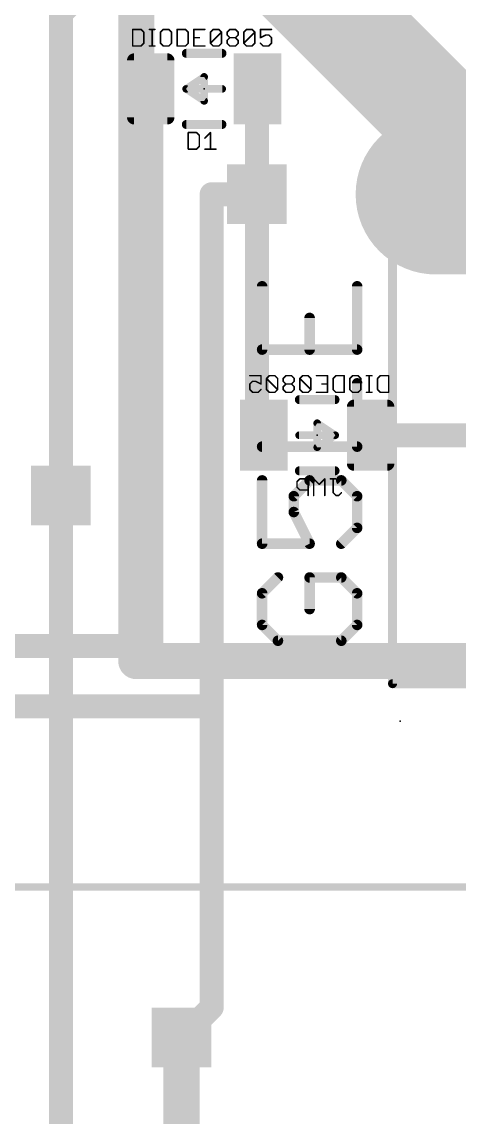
# Model space of a CAD drawing. Extents: x 0 to 107, y 0 to 139.
# Drawn here: x 66.91 to 74.27, y 30.15 to 48.63 of the extents above; entities that cross this region are included whole.
import ezdxf

# ---------------------------------------------------------------- set-up
doc = ezdxf.new("R2010")
doc.units = 0
for name, color, linetype in [('1', 14, 'CONTINUOUS'), ('16', 174, 'CONTINUOUS'), ('17', 94, 'CONTINUOUS'), ('18', 94, 'CONTINUOUS'), ('21', 250, 'CONTINUOUS'), ('22', 250, 'CONTINUOUS'), ('23', 178, 'CONTINUOUS'), ('24', 178, 'CONTINUOUS'), ('25', 250, 'CONTINUOUS'), ('26', 250, 'CONTINUOUS'), ('27', 250, 'CONTINUOUS'), ('28', 250, 'CONTINUOUS')]:
    doc.layers.add(name, color=color, linetype=linetype)

# ---------------------------------------------------------------- blocks, each defined once
blk = doc.blocks.new('LONGP100')
at = {"const_width": 1}
blk.add_lwpolyline([(-0.5, 0), (0.5, 0)], dxfattribs=at)
at = {"const_width": 0.5}
for points in [[(-0.5, 0.25, 1), (-0.5, -0.25)], [(0.5, -0.25, 1), (0.5, 0.25)]]:
    blk.add_lwpolyline(points, format="xyb", dxfattribs=at)
blk = doc.blocks.new('RECT')
blk.add_solid([(-0.5, -0.5), (0.5, -0.5), (-0.5, 0.5), (0.5, 0.5)])
blk = doc.blocks.new('RECT128000X192000R30')
at = {"const_width": 0.12}
blk.add_lwpolyline([(0.34, -0.48), (0.34, 0.48, 0.4142), (0.28, 0.54), (-0.28, 0.54, 0.4142), (-0.34, 0.48), (-0.34, -0.48, 0.4142), (-0.28, -0.54), (0.28, -0.54, 0.4142)], format="xyb", close=True, dxfattribs=at)
blk.add_solid([(-0.3054, -0.5054), (0.3054, -0.5054), (-0.3054, 0.5054), (0.3054, 0.5054)])
blk = doc.blocks.new('SQUAREV')
blk.add_solid([(-0.5, -0.5), (0.5, -0.5), (-0.5, 0.5), (0.5, 0.5)])

msp = doc.modelspace()

# ---------------------------------------------------------------- linework, layer by layer
at = {"layer": '1', "const_width": 0.4064}
for points in [[(68.072, 49.276), (67.564, 48.768)], [(67.564, 48.768), (67.564, 40.64)], [(69.088, 47.498), (69.077, 47.498)], [(69.088, 38.1), (69.088, 47.498)], [(70.866, 45.72), (70.866, 47.498)], [(70.866, 47.498), (70.877, 47.498)], [(70.104, 37.084), (70.104, 45.72)], [(70.104, 45.72), (70.866, 45.72)], [(54.229, 38.1), (69.088, 38.1)], [(70.104, 37.084), (49.911, 37.084)], [(70.104, 32.004), (70.104, 37.084)], [(69.596, 31.496), (70.104, 32.004)]]:
    msp.add_lwpolyline(points, dxfattribs=at)
at = {"layer": '1', "const_width": 0.2032}
for points in [[(67.4922, 48.8398, 1), (67.6358, 48.6962)], [(69.077, 47.5996, 1), (69.077, 47.3964)], [(69.1896, 47.498, 1), (68.9864, 47.498)], [(69.088, 47.3964, 1), (69.088, 47.5996)], [(70.9676, 47.498, 1), (70.7644, 47.498)], [(70.866, 47.5996, 1), (70.866, 47.3964)], [(70.877, 47.3964, 1), (70.877, 47.5996)], [(70.2056, 45.72, 1), (70.0024, 45.72)], [(70.104, 45.8216, 1), (70.104, 45.6184)], [(70.7644, 45.72, 1), (70.9676, 45.72)], [(70.866, 45.6184, 1), (70.866, 45.8216)], [(67.4624, 40.64, 1), (67.6656, 40.64)], [(69.088, 37.9984, 1), (69.088, 38.2016)], [(68.9864, 38.1, 1), (69.1896, 38.1)], [(70.2056, 37.084, 1), (70.0024, 37.084)], [(70.0024, 37.084, 1), (70.2056, 37.084)], [(70.104, 36.9824, 1), (70.104, 37.1856)], [(70.1758, 31.9322, 1), (70.0322, 32.0758)], [(70.0024, 32.004, 1), (70.2056, 32.004)], [(69.5242, 31.5678, 1), (69.6678, 31.4242)]]:
    msp.add_lwpolyline(points, format="xyb", dxfattribs=at)
at = {"layer": '16'}
for points, const_width in [([(68.5292, 52.4256), (75.2348, 45.72)], 1.778), ([(68.834, 37.846), (68.834, 49.784)], 0.6096), ([(70.866, 41.656), (70.866, 45.72)], 0.4064), ([(70.982, 41.656), (70.866, 41.656)], 0.4064), ([(83.82, 41.656), (72.782, 41.656)], 0.4064), ([(67.564, 29.464), (67.564, 40.64)], 0.4064), ([(77.216, 37.846), (68.834, 37.846)], 0.6096), ([(69.596, 31.496), (69.596, 25.146)], 0.6096)]:
    msp.add_lwpolyline(points, dxfattribs=dict(at, const_width=const_width))
for points, const_width in [([(70.9676, 45.72, 1), (70.7644, 45.72)], 0.2032), ([(70.866, 41.7576, 1), (70.866, 41.5544)], 0.2032), ([(70.7644, 41.656, 1), (70.9676, 41.656)], 0.2032), ([(70.982, 41.5544, 1), (70.982, 41.7576)], 0.2032), ([(72.782, 41.7576, 1), (72.782, 41.5544)], 0.2032), ([(67.6656, 40.64, 1), (67.4624, 40.64)], 0.2032), ([(68.834, 37.9984, 1), (68.834, 37.6936)], 0.3048), ([(68.6816, 37.846, 1), (68.9864, 37.846)], 0.3048), ([(69.7484, 31.496, 1), (69.4436, 31.496)], 0.3048)]:
    msp.add_lwpolyline(points, format="xyb", dxfattribs=dict(at, const_width=const_width))
at = {"layer": '21'}
for points, const_width in [([(73.152, 37.465), (73.152, 53.975)], 0.1524), ([(70.277, 48.098), (69.677, 48.098)], 0.1524), ([(69.6722, 47.498), (69.977, 47.7012)], 0.127), ([(69.977, 47.7012), (69.977, 47.2948)], 0.127), ([(70.2818, 47.498), (69.6722, 47.498)], 0.127), ([(69.977, 47.2948), (69.6722, 47.498)], 0.127), ([(70.277, 46.898), (69.677, 46.898)], 0.1524), ([(73.152, 37.465), (93.726, 37.465)], 0.1524)]:
    msp.add_lwpolyline(points, dxfattribs=dict(at, const_width=const_width))
for points, const_width in [([(69.677, 48.1361, 1), (69.677, 48.0599)], 0.0762), ([(70.277, 48.0599, 1), (70.277, 48.1361)], 0.0762), ([(70.0088, 47.7012, 1), (69.9453, 47.7012)], 0.0635), ([(69.9946, 47.6748, 1), (69.9594, 47.7276)], 0.0635), ([(69.6722, 47.5298, 1), (69.6722, 47.4663)], 0.0635), ([(69.6898, 47.5244, 1), (69.6546, 47.4716)], 0.0635), ([(69.6546, 47.5244, 1), (69.6898, 47.4716)], 0.0635), ([(70.2818, 47.4663, 1), (70.2818, 47.5298)], 0.0635), ([(69.9453, 47.2948, 1), (70.0088, 47.2948)], 0.0635), ([(69.9594, 47.2684, 1), (69.9946, 47.3212)], 0.0635), ([(69.677, 46.9361, 1), (69.677, 46.8599)], 0.0762), ([(70.277, 46.8599, 1), (70.277, 46.9361)], 0.0762), ([(73.152, 37.5031, 1), (73.152, 37.4269)], 0.0762), ([(73.1139, 37.465, 1), (73.1901, 37.465)], 0.0762)]:
    msp.add_lwpolyline(points, format="xyb", dxfattribs=dict(at, const_width=const_width))
at = {"layer": '22'}
for points, const_width in [([(71.582, 42.256), (72.182, 42.256)], 0.1524), ([(72.1868, 41.656), (71.882, 41.8592)], 0.127), ([(71.882, 41.8592), (71.882, 41.4528)], 0.127), ([(71.5772, 41.656), (72.1868, 41.656)], 0.127), ([(71.882, 41.4528), (72.1868, 41.656)], 0.127), ([(71.582, 41.056), (72.182, 41.056)], 0.1524), ([(93.0783, 34.036), (46.1137, 34.036)], 0.127)]:
    msp.add_lwpolyline(points, dxfattribs=dict(at, const_width=const_width))
for points, const_width in [([(71.582, 42.2941, 1), (71.582, 42.2179)], 0.0762), ([(72.182, 42.2179, 1), (72.182, 42.2941)], 0.0762), ([(71.8996, 41.8856, 1), (71.8644, 41.8328)], 0.0635), ([(71.9138, 41.8592, 1), (71.8503, 41.8592)], 0.0635), ([(71.5772, 41.6878, 1), (71.5772, 41.6242)], 0.0635), ([(72.2044, 41.6296, 1), (72.1692, 41.6824)], 0.0635), ([(72.1692, 41.6296, 1), (72.2044, 41.6824)], 0.0635), ([(72.1868, 41.6242, 1), (72.1868, 41.6878)], 0.0635), ([(71.8644, 41.4792, 1), (71.8996, 41.4264)], 0.0635), ([(71.8503, 41.4528, 1), (71.9138, 41.4528)], 0.0635), ([(71.582, 41.0941, 1), (71.582, 41.0179)], 0.0762), ([(72.182, 41.0179, 1), (72.182, 41.0941)], 0.0762)]:
    msp.add_lwpolyline(points, format="xyb", dxfattribs=dict(at, const_width=const_width))
at = {"layer": '23'}
for p in [(69.977, 47.498), (73.279, 36.83)]:
    msp.add_point(p, dxfattribs=at)
at = {"layer": '24'}
msp.add_point((71.882, 41.656), dxfattribs=at)
at = {"layer": '25', "const_width": 0.0254}
for points in [[(69.709, 46.7616), (69.709, 46.482)], [(69.8489, 46.7616), (69.709, 46.7616)], [(69.8955, 46.715), (69.8489, 46.7616)], [(69.9897, 46.6684), (70.0829, 46.7616)], [(70.0829, 46.7616), (70.0829, 46.482)], [(69.8955, 46.5286), (69.8955, 46.715)], [(69.709, 46.482), (69.8489, 46.482)], [(69.8489, 46.482), (69.8955, 46.5286)], [(69.9897, 46.482), (70.1761, 46.482)]]:
    msp.add_lwpolyline(points, dxfattribs=at)
at = {"layer": '25', "const_width": 0.0127}
for points in [[(69.7154, 46.7616, 1), (69.7027, 46.7616)], [(69.709, 46.768, 1), (69.709, 46.7553)], [(69.8534, 46.7661, 1), (69.8444, 46.7571)], [(69.8489, 46.7553, 1), (69.8489, 46.768)], [(70.0893, 46.7616, 1), (70.0766, 46.7616)], [(70.0874, 46.7571, 1), (70.0784, 46.7661)], [(69.9018, 46.715, 1), (69.8891, 46.715)], [(69.891, 46.7105, 1), (69.9, 46.7195)], [(69.9852, 46.6729, 1), (69.9942, 46.6639)], [(69.7027, 46.482, 1), (69.7154, 46.482)], [(69.709, 46.4883, 1), (69.709, 46.4757)], [(69.8444, 46.4865, 1), (69.8534, 46.4775)], [(69.8489, 46.4757, 1), (69.8489, 46.4883)], [(69.8891, 46.5286, 1), (69.9018, 46.5286)], [(69.9, 46.5241, 1), (69.891, 46.5331)], [(69.9897, 46.4883, 1), (69.9897, 46.4757)], [(70.0766, 46.482, 1), (70.0893, 46.482)], [(70.1761, 46.4757, 1), (70.1761, 46.4883)]]:
    msp.add_lwpolyline(points, format="xyb", dxfattribs=at)
at = {"layer": '26', "const_width": 0.0254}
for points in [[(71.5892, 40.9196), (71.5426, 40.873)], [(71.5426, 40.873), (71.5426, 40.7798)], [(71.729, 40.9196), (71.5892, 40.9196)], [(71.729, 40.64), (71.729, 40.9196)], [(71.9164, 40.8264), (71.8232, 40.9196)], [(71.8232, 40.9196), (71.8232, 40.64)], [(72.0096, 40.9196), (71.9164, 40.8264)], [(72.0096, 40.64), (72.0096, 40.9196)], [(72.1971, 40.9196), (72.1039, 40.9196)], [(72.1505, 40.6866), (72.1505, 40.9196)], [(71.5426, 40.7798), (71.5892, 40.7332)], [(71.5892, 40.7332), (71.729, 40.7332)], [(72.1971, 40.64), (72.1505, 40.6866)], [(72.2437, 40.64), (72.1971, 40.64)], [(72.2903, 40.6866), (72.2437, 40.64)]]:
    msp.add_lwpolyline(points, dxfattribs=at)
at = {"layer": '26', "const_width": 0.0127}
for points in [[(71.5489, 40.873, 1), (71.5362, 40.873)], [(71.5381, 40.8775, 1), (71.547, 40.8685)], [(71.5892, 40.926, 1), (71.5892, 40.9133)], [(71.5936, 40.9151, 1), (71.5847, 40.9241)], [(71.7353, 40.9196, 1), (71.7226, 40.9196)], [(71.729, 40.9133, 1), (71.729, 40.926)], [(71.8277, 40.9241, 1), (71.8187, 40.9151)], [(71.8296, 40.9196, 1), (71.8169, 40.9196)], [(71.9119, 40.8309, 1), (71.9209, 40.8219)], [(71.9119, 40.8219, 1), (71.9209, 40.8309)], [(72.016, 40.9196, 1), (72.0033, 40.9196)], [(72.0141, 40.9151, 1), (72.0051, 40.9241)], [(72.1039, 40.926, 1), (72.1039, 40.9133)], [(72.1568, 40.9196, 1), (72.1441, 40.9196)], [(72.1971, 40.9133, 1), (72.1971, 40.926)], [(71.547, 40.7843, 1), (71.5381, 40.7753)], [(71.5362, 40.7798, 1), (71.5489, 40.7798)], [(71.5892, 40.7396, 1), (71.5892, 40.7269)], [(71.5847, 40.7287, 1), (71.5936, 40.7377)], [(71.7226, 40.64, 1), (71.7353, 40.64)], [(71.729, 40.7269, 1), (71.729, 40.7396)], [(71.8169, 40.64, 1), (71.8296, 40.64)], [(72.0033, 40.64, 1), (72.016, 40.64)], [(72.155, 40.6911, 1), (72.146, 40.6821)], [(72.1441, 40.6866, 1), (72.1568, 40.6866)], [(72.1971, 40.6463, 1), (72.1971, 40.6337)], [(72.1926, 40.6355, 1), (72.2016, 40.6445)], [(72.2392, 40.6445, 1), (72.2482, 40.6355)], [(72.2437, 40.6337, 1), (72.2437, 40.6463)], [(72.2948, 40.6821, 1), (72.2858, 40.6911)]]:
    msp.add_lwpolyline(points, format="xyb", dxfattribs=at)
at = {"layer": '27'}
for points, const_width in [([(68.7735, 48.5015), (68.7735, 48.2219)], 0.0254), ([(68.9133, 48.5015), (68.7735, 48.5015)], 0.0254), ([(68.96, 48.4549), (68.9133, 48.5015)], 0.0254), ([(68.96, 48.2685), (68.96, 48.4549)], 0.0254), ([(69.0542, 48.5015), (69.1474, 48.5015)], 0.0254), ([(69.1008, 48.2219), (69.1008, 48.5015)], 0.0254), ([(69.2879, 48.5015), (69.2413, 48.4549)], 0.0254), ([(69.2413, 48.4549), (69.2413, 48.2685)], 0.0254), ([(69.3811, 48.5015), (69.2879, 48.5015)], 0.0254), ([(69.4277, 48.4549), (69.3811, 48.5015)], 0.0254), ([(69.4277, 48.2685), (69.4277, 48.4549)], 0.0254), ([(69.5219, 48.5015), (69.5219, 48.2219)], 0.0254), ([(69.6618, 48.5015), (69.5219, 48.5015)], 0.0254), ([(69.7084, 48.4549), (69.6618, 48.5015)], 0.0254), ([(69.7084, 48.2685), (69.7084, 48.4549)], 0.0254), ([(69.989, 48.5015), (69.8026, 48.5015)], 0.0254), ([(69.8026, 48.5015), (69.8026, 48.2219)], 0.0254), ([(70.0832, 48.4549), (70.1298, 48.5015)], 0.0254), ([(70.0832, 48.2685), (70.0832, 48.4549)], 0.0254), ([(70.0832, 48.2685), (70.2697, 48.4549)], 0.0254), ([(70.1298, 48.5015), (70.2231, 48.5015)], 0.0254), ([(70.2231, 48.5015), (70.2697, 48.4549)], 0.0254), ([(70.2697, 48.4549), (70.2697, 48.2685)], 0.0254), ([(70.3639, 48.4549), (70.4105, 48.5015)], 0.0254), ([(70.3639, 48.4083), (70.3639, 48.4549)], 0.0254), ([(70.4105, 48.3617), (70.3639, 48.4083)], 0.0254), ([(70.4105, 48.5015), (70.5037, 48.5015)], 0.0254), ([(70.5037, 48.5015), (70.5503, 48.4549)], 0.0254), ([(70.5503, 48.4083), (70.5037, 48.3617)], 0.0254), ([(70.5503, 48.4549), (70.5503, 48.4083)], 0.0254), ([(70.6445, 48.4549), (70.6912, 48.5015)], 0.0254), ([(70.6445, 48.2685), (70.6445, 48.4549)], 0.0254), ([(70.6445, 48.2685), (70.831, 48.4549)], 0.0254), ([(70.6912, 48.5015), (70.7844, 48.5015)], 0.0254), ([(70.7844, 48.5015), (70.831, 48.4549)], 0.0254), ([(70.831, 48.4549), (70.831, 48.2685)], 0.0254), ([(71.1116, 48.5015), (70.9252, 48.5015)], 0.0254), ([(70.9252, 48.5015), (70.9252, 48.3617)], 0.0254), ([(70.9252, 48.3617), (71.0184, 48.4083)], 0.0254), ([(71.0184, 48.4083), (71.065, 48.4083)], 0.0254), ([(71.065, 48.4083), (71.1116, 48.3617)], 0.0254), ([(68.7735, 48.2219), (68.9133, 48.2219)], 0.0254), ([(68.9133, 48.2219), (68.96, 48.2685)], 0.0254), ([(69.0542, 48.2219), (69.1474, 48.2219)], 0.0254), ([(69.2413, 48.2685), (69.2879, 48.2219)], 0.0254), ([(69.2879, 48.2219), (69.3811, 48.2219)], 0.0254), ([(69.3811, 48.2219), (69.4277, 48.2685)], 0.0254), ([(69.5219, 48.2219), (69.6618, 48.2219)], 0.0254), ([(69.6618, 48.2219), (69.7084, 48.2685)], 0.0254), ([(69.8026, 48.3617), (69.8958, 48.3617)], 0.0254), ([(69.8026, 48.2219), (69.989, 48.2219)], 0.0254), ([(70.1298, 48.2219), (70.0832, 48.2685)], 0.0254), ([(70.2231, 48.2219), (70.1298, 48.2219)], 0.0254), ([(70.2697, 48.2685), (70.2231, 48.2219)], 0.0254), ([(70.3639, 48.3151), (70.4105, 48.3617)], 0.0254), ([(70.3639, 48.2685), (70.3639, 48.3151)], 0.0254), ([(70.4105, 48.2219), (70.3639, 48.2685)], 0.0254), ([(70.4105, 48.3617), (70.5037, 48.3617)], 0.0254), ([(70.5037, 48.2219), (70.4105, 48.2219)], 0.0254), ([(70.5037, 48.3617), (70.5503, 48.3151)], 0.0254), ([(70.5503, 48.2685), (70.5037, 48.2219)], 0.0254), ([(70.5503, 48.3151), (70.5503, 48.2685)], 0.0254), ([(70.6912, 48.2219), (70.6445, 48.2685)], 0.0254), ([(70.7844, 48.2219), (70.6912, 48.2219)], 0.0254), ([(70.831, 48.2685), (70.7844, 48.2219)], 0.0254), ([(70.9718, 48.2219), (70.9252, 48.2685)], 0.0254), ([(71.065, 48.2219), (70.9718, 48.2219)], 0.0254), ([(71.1116, 48.2685), (71.065, 48.2219)], 0.0254), ([(71.1116, 48.3617), (71.1116, 48.2685)], 0.0254), ([(70.9535, 44.1681), (70.9535, 43.1004)], 0.1778), ([(72.5551, 43.1004), (72.5551, 44.1681)], 0.1778), ([(71.7543, 43.1004), (71.7543, 43.6342)], 0.1778), ([(70.9535, 43.1004), (72.5551, 43.1004)], 0.1778), ([(72.5551, 41.4632), (72.5551, 42.5309)], 0.1778), ([(70.9535, 41.4632), (72.5551, 41.4632)], 0.1778), ([(70.9535, 40.8938), (70.9535, 39.8261)], 0.1778), ([(71.4874, 40.6268), (71.7543, 40.8938)], 0.1778), ([(71.7543, 40.8938), (72.2882, 40.8938)], 0.1778), ([(72.2882, 40.8938), (72.5551, 40.6268)], 0.1778), ([(71.4874, 40.3599), (71.4874, 40.6268)], 0.1778), ([(72.5551, 40.6268), (72.5551, 40.093)], 0.1778), ([(71.7543, 39.8261), (71.4874, 40.3599)], 0.1778), ([(72.5551, 40.093), (72.2882, 39.8261)], 0.1778), ([(70.9535, 39.8261), (71.7543, 39.8261)], 0.1778), ([(71.2205, 39.2566), (70.9535, 38.9897)], 0.1778), ([(72.2882, 39.2566), (71.7543, 39.2566)], 0.1778), ([(71.7543, 39.2566), (71.7543, 38.7228)], 0.1778), ([(72.5551, 38.9897), (72.2882, 39.2566)], 0.1778), ([(70.9535, 38.9897), (70.9535, 38.4558)], 0.1778), ([(72.5551, 38.4558), (72.5551, 38.9897)], 0.1778), ([(70.9535, 38.4558), (71.2205, 38.1889)], 0.1778), ([(72.2882, 38.1889), (72.5551, 38.4558)], 0.1778), ([(71.2205, 38.1889), (72.2882, 38.1889)], 0.1778)]:
    msp.add_lwpolyline(points, dxfattribs=dict(at, const_width=const_width))
for points, const_width in [([(68.7735, 48.5079, 1), (68.7735, 48.4952)], 0.0127), ([(68.7799, 48.5015, 1), (68.7672, 48.5015)], 0.0127), ([(68.9178, 48.506, 1), (68.9089, 48.497)], 0.0127), ([(68.9133, 48.4952, 1), (68.9133, 48.5079)], 0.0127), ([(68.9663, 48.4549, 1), (68.9536, 48.4549)], 0.0127), ([(68.9555, 48.4504, 1), (68.9644, 48.4594)], 0.0127), ([(69.0542, 48.5079, 1), (69.0542, 48.4952)], 0.0127), ([(69.1071, 48.5015, 1), (69.0944, 48.5015)], 0.0127), ([(69.1474, 48.4952, 1), (69.1474, 48.5079)], 0.0127), ([(69.2476, 48.4549, 1), (69.2349, 48.4549)], 0.0127), ([(69.2368, 48.4594, 1), (69.2458, 48.4504)], 0.0127), ([(69.2879, 48.5079, 1), (69.2879, 48.4952)], 0.0127), ([(69.2924, 48.497, 1), (69.2834, 48.506)], 0.0127), ([(69.3856, 48.506, 1), (69.3766, 48.497)], 0.0127), ([(69.3811, 48.4952, 1), (69.3811, 48.5079)], 0.0127), ([(69.4341, 48.4549, 1), (69.4214, 48.4549)], 0.0127), ([(69.4232, 48.4504, 1), (69.4322, 48.4594)], 0.0127), ([(69.5219, 48.5079, 1), (69.5219, 48.4952)], 0.0127), ([(69.5283, 48.5015, 1), (69.5156, 48.5015)], 0.0127), ([(69.6662, 48.506, 1), (69.6573, 48.497)], 0.0127), ([(69.6618, 48.4952, 1), (69.6618, 48.5079)], 0.0127), ([(69.7147, 48.4549, 1), (69.702, 48.4549)], 0.0127), ([(69.7039, 48.4504, 1), (69.7128, 48.4594)], 0.0127), ([(69.8026, 48.5079, 1), (69.8026, 48.4952)], 0.0127), ([(69.8089, 48.5015, 1), (69.7962, 48.5015)], 0.0127), ([(69.989, 48.4952, 1), (69.989, 48.5079)], 0.0127), ([(70.0896, 48.4549, 1), (70.0769, 48.4549)], 0.0127), ([(70.0788, 48.4594, 1), (70.0877, 48.4504)], 0.0127), ([(70.1298, 48.5079, 1), (70.1298, 48.4952)], 0.0127), ([(70.1343, 48.497, 1), (70.1254, 48.506)], 0.0127), ([(70.2275, 48.506, 1), (70.2186, 48.497)], 0.0127), ([(70.2231, 48.4952, 1), (70.2231, 48.5079)], 0.0127), ([(70.276, 48.4549, 1), (70.2633, 48.4549)], 0.0127), ([(70.2742, 48.4504, 1), (70.2652, 48.4594)], 0.0127), ([(70.2652, 48.4504, 1), (70.2742, 48.4594)], 0.0127), ([(70.3702, 48.4549, 1), (70.3575, 48.4549)], 0.0127), ([(70.3594, 48.4594, 1), (70.3684, 48.4504)], 0.0127), ([(70.3684, 48.4128, 1), (70.3594, 48.4038)], 0.0127), ([(70.3575, 48.4083, 1), (70.3702, 48.4083)], 0.0127), ([(70.4105, 48.5079, 1), (70.4105, 48.4952)], 0.0127), ([(70.415, 48.497, 1), (70.406, 48.506)], 0.0127), ([(70.5082, 48.506, 1), (70.4992, 48.497)], 0.0127), ([(70.5037, 48.4952, 1), (70.5037, 48.5079)], 0.0127), ([(70.5567, 48.4549, 1), (70.544, 48.4549)], 0.0127), ([(70.544, 48.4083, 1), (70.5567, 48.4083)], 0.0127), ([(70.5458, 48.4504, 1), (70.5548, 48.4594)], 0.0127), ([(70.5548, 48.4038, 1), (70.5458, 48.4128)], 0.0127), ([(70.6509, 48.4549, 1), (70.6382, 48.4549)], 0.0127), ([(70.6401, 48.4594, 1), (70.649, 48.4504)], 0.0127), ([(70.6912, 48.5079, 1), (70.6912, 48.4952)], 0.0127), ([(70.6956, 48.497, 1), (70.6867, 48.506)], 0.0127), ([(70.7889, 48.506, 1), (70.7799, 48.497)], 0.0127), ([(70.7844, 48.4952, 1), (70.7844, 48.5079)], 0.0127), ([(70.8373, 48.4549, 1), (70.8246, 48.4549)], 0.0127), ([(70.8355, 48.4504, 1), (70.8265, 48.4594)], 0.0127), ([(70.8265, 48.4504, 1), (70.8355, 48.4594)], 0.0127), ([(70.9252, 48.5079, 1), (70.9252, 48.4952)], 0.0127), ([(70.9316, 48.5015, 1), (70.9189, 48.5015)], 0.0127), ([(71.0184, 48.4147, 1), (71.0184, 48.402)], 0.0127), ([(71.0213, 48.4026, 1), (71.0156, 48.414)], 0.0127), ([(71.0695, 48.4128, 1), (71.0605, 48.4038)], 0.0127), ([(71.065, 48.402, 1), (71.065, 48.4147)], 0.0127), ([(71.1116, 48.4952, 1), (71.1116, 48.5079)], 0.0127), ([(68.7735, 48.2283, 1), (68.7735, 48.2156)], 0.0127), ([(68.7672, 48.2219, 1), (68.7799, 48.2219)], 0.0127), ([(68.9089, 48.2264, 1), (68.9178, 48.2174)], 0.0127), ([(68.9133, 48.2156, 1), (68.9133, 48.2283)], 0.0127), ([(68.9536, 48.2685, 1), (68.9663, 48.2685)], 0.0127), ([(68.9644, 48.264, 1), (68.9555, 48.273)], 0.0127), ([(69.0542, 48.2283, 1), (69.0542, 48.2156)], 0.0127), ([(69.0944, 48.2219, 1), (69.1071, 48.2219)], 0.0127), ([(69.1474, 48.2156, 1), (69.1474, 48.2283)], 0.0127), ([(69.2458, 48.273, 1), (69.2368, 48.264)], 0.0127), ([(69.2349, 48.2685, 1), (69.2476, 48.2685)], 0.0127), ([(69.2879, 48.2283, 1), (69.2879, 48.2156)], 0.0127), ([(69.2834, 48.2174, 1), (69.2924, 48.2264)], 0.0127), ([(69.3766, 48.2264, 1), (69.3856, 48.2174)], 0.0127), ([(69.3811, 48.2156, 1), (69.3811, 48.2283)], 0.0127), ([(69.4214, 48.2685, 1), (69.4341, 48.2685)], 0.0127), ([(69.4322, 48.264, 1), (69.4232, 48.273)], 0.0127), ([(69.5219, 48.2283, 1), (69.5219, 48.2156)], 0.0127), ([(69.5156, 48.2219, 1), (69.5283, 48.2219)], 0.0127), ([(69.6573, 48.2264, 1), (69.6662, 48.2174)], 0.0127), ([(69.6618, 48.2156, 1), (69.6618, 48.2283)], 0.0127), ([(69.702, 48.2685, 1), (69.7147, 48.2685)], 0.0127), ([(69.7128, 48.264, 1), (69.7039, 48.273)], 0.0127), ([(69.8026, 48.3681, 1), (69.8026, 48.3554)], 0.0127), ([(69.8026, 48.2283, 1), (69.8026, 48.2156)], 0.0127), ([(69.7962, 48.2219, 1), (69.8089, 48.2219)], 0.0127), ([(69.8958, 48.3554, 1), (69.8958, 48.3681)], 0.0127), ([(69.989, 48.2156, 1), (69.989, 48.2283)], 0.0127), ([(70.0769, 48.2685, 1), (70.0896, 48.2685)], 0.0127), ([(70.0877, 48.273, 1), (70.0788, 48.264)], 0.0127), ([(70.0788, 48.273, 1), (70.0877, 48.264)], 0.0127), ([(70.1298, 48.2283, 1), (70.1298, 48.2156)], 0.0127), ([(70.1254, 48.2174, 1), (70.1343, 48.2264)], 0.0127), ([(70.2186, 48.2264, 1), (70.2275, 48.2174)], 0.0127), ([(70.2231, 48.2156, 1), (70.2231, 48.2283)], 0.0127), ([(70.2633, 48.2685, 1), (70.276, 48.2685)], 0.0127), ([(70.2742, 48.264, 1), (70.2652, 48.273)], 0.0127), ([(70.3702, 48.3151, 1), (70.3575, 48.3151)], 0.0127), ([(70.3594, 48.3196, 1), (70.3684, 48.3106)], 0.0127), ([(70.3684, 48.273, 1), (70.3594, 48.264)], 0.0127), ([(70.3575, 48.2685, 1), (70.3702, 48.2685)], 0.0127), ([(70.4105, 48.3681, 1), (70.4105, 48.3554)], 0.0127), ([(70.4105, 48.2283, 1), (70.4105, 48.2156)], 0.0127), ([(70.415, 48.3572, 1), (70.406, 48.3662)], 0.0127), ([(70.406, 48.3572, 1), (70.415, 48.3662)], 0.0127), ([(70.406, 48.2174, 1), (70.415, 48.2264)], 0.0127), ([(70.5082, 48.3662, 1), (70.4992, 48.3572)], 0.0127), ([(70.4992, 48.3662, 1), (70.5082, 48.3572)], 0.0127), ([(70.4992, 48.2264, 1), (70.5082, 48.2174)], 0.0127), ([(70.5037, 48.3554, 1), (70.5037, 48.3681)], 0.0127), ([(70.5037, 48.2156, 1), (70.5037, 48.2283)], 0.0127), ([(70.5567, 48.3151, 1), (70.544, 48.3151)], 0.0127), ([(70.544, 48.2685, 1), (70.5567, 48.2685)], 0.0127), ([(70.5458, 48.3106, 1), (70.5548, 48.3196)], 0.0127), ([(70.5548, 48.264, 1), (70.5458, 48.273)], 0.0127), ([(70.649, 48.273, 1), (70.6401, 48.264)], 0.0127), ([(70.6401, 48.273, 1), (70.649, 48.264)], 0.0127), ([(70.6382, 48.2685, 1), (70.6509, 48.2685)], 0.0127), ([(70.6912, 48.2283, 1), (70.6912, 48.2156)], 0.0127), ([(70.6867, 48.2174, 1), (70.6956, 48.2264)], 0.0127), ([(70.7799, 48.2264, 1), (70.7889, 48.2174)], 0.0127), ([(70.7844, 48.2156, 1), (70.7844, 48.2283)], 0.0127), ([(70.8246, 48.2685, 1), (70.8373, 48.2685)], 0.0127), ([(70.8355, 48.264, 1), (70.8265, 48.273)], 0.0127), ([(70.9224, 48.3674, 1), (70.928, 48.356)], 0.0127), ([(70.9297, 48.273, 1), (70.9207, 48.264)], 0.0127), ([(70.9189, 48.3617, 1), (70.9316, 48.3617)], 0.0127), ([(70.9718, 48.2283, 1), (70.9718, 48.2156)], 0.0127), ([(70.9673, 48.2174, 1), (70.9763, 48.2264)], 0.0127), ([(71.0605, 48.2264, 1), (71.0695, 48.2174)], 0.0127), ([(71.065, 48.2156, 1), (71.065, 48.2283)], 0.0127), ([(71.118, 48.3617, 1), (71.1053, 48.3617)], 0.0127), ([(71.1053, 48.2685, 1), (71.118, 48.2685)], 0.0127), ([(71.1071, 48.3572, 1), (71.1161, 48.3662)], 0.0127), ([(71.1161, 48.264, 1), (71.1071, 48.273)], 0.0127), ([(70.998, 44.1681, 1), (70.9091, 44.1681)], 0.0889), ([(72.5996, 44.1681, 1), (72.5107, 44.1681)], 0.0889), ([(71.7988, 43.6342, 1), (71.7099, 43.6342)], 0.0889), ([(70.9535, 43.1448, 1), (70.9535, 43.0559)], 0.0889), ([(70.9091, 43.1004, 1), (70.998, 43.1004)], 0.0889), ([(71.7099, 43.1004, 1), (71.7988, 43.1004)], 0.0889), ([(72.5107, 43.1004, 1), (72.5996, 43.1004)], 0.0889), ([(72.5551, 43.0559, 1), (72.5551, 43.1448)], 0.0889), ([(72.5996, 42.5309, 1), (72.5107, 42.5309)], 0.0889), ([(70.9535, 41.5077, 1), (70.9535, 41.4188)], 0.0889), ([(72.5107, 41.4632, 1), (72.5996, 41.4632)], 0.0889), ([(72.5551, 41.4188, 1), (72.5551, 41.5077)], 0.0889), ([(70.998, 40.8938, 1), (70.9091, 40.8938)], 0.0889), ([(71.7543, 40.9382, 1), (71.7543, 40.8493)], 0.0889), ([(71.7857, 40.8623, 1), (71.7229, 40.9252)], 0.0889), ([(72.3196, 40.9252, 1), (72.2567, 40.8623)], 0.0889), ([(72.2882, 40.8493, 1), (72.2882, 40.9382)], 0.0889), ([(71.5318, 40.6268, 1), (71.4429, 40.6268)], 0.0889), ([(71.456, 40.6583, 1), (71.5188, 40.5954)], 0.0889), ([(72.5996, 40.6268, 1), (72.5107, 40.6268)], 0.0889), ([(72.5237, 40.5954, 1), (72.5865, 40.6583)], 0.0889), ([(71.5271, 40.3798, 1), (71.4476, 40.34)], 0.0889), ([(71.4429, 40.3599, 1), (71.5318, 40.3599)], 0.0889), ([(72.5107, 40.093, 1), (72.5996, 40.093)], 0.0889), ([(72.5865, 40.0616, 1), (72.5237, 40.1244)], 0.0889), ([(70.9535, 39.8705, 1), (70.9535, 39.7816)], 0.0889), ([(71.7543, 39.7816, 1), (71.7543, 39.8705)], 0.0889), ([(70.9091, 39.8261, 1), (70.998, 39.8261)], 0.0889), ([(71.7146, 39.8062, 1), (71.7941, 39.8459)], 0.0889), ([(72.2567, 39.8575, 1), (72.3196, 39.7946)], 0.0889), ([(71.2519, 39.2252, 1), (71.189, 39.288)], 0.0889), ([(71.7543, 39.3011, 1), (71.7543, 39.2122)], 0.0889), ([(71.7988, 39.2566, 1), (71.7099, 39.2566)], 0.0889), ([(72.3196, 39.288, 1), (72.2567, 39.2252)], 0.0889), ([(72.2882, 39.2122, 1), (72.2882, 39.3011)], 0.0889), ([(70.998, 38.9897, 1), (70.9091, 38.9897)], 0.0889), ([(70.9221, 39.0211, 1), (70.985, 38.9583)], 0.0889), ([(72.5996, 38.9897, 1), (72.5107, 38.9897)], 0.0889), ([(72.5237, 38.9583, 1), (72.5865, 39.0211)], 0.0889), ([(71.7099, 38.7228, 1), (71.7988, 38.7228)], 0.0889), ([(70.985, 38.4873, 1), (70.9221, 38.4244)], 0.0889), ([(70.9091, 38.4558, 1), (70.998, 38.4558)], 0.0889), ([(72.5107, 38.4558, 1), (72.5996, 38.4558)], 0.0889), ([(72.5865, 38.4244, 1), (72.5237, 38.4873)], 0.0889), ([(71.2205, 38.2334, 1), (71.2205, 38.1445)], 0.0889), ([(71.189, 38.1575, 1), (71.2519, 38.2203)], 0.0889), ([(72.2567, 38.2203, 1), (72.3196, 38.1575)], 0.0889), ([(72.2882, 38.1445, 1), (72.2882, 38.2334)], 0.0889)]:
    msp.add_lwpolyline(points, format="xyb", dxfattribs=dict(at, const_width=const_width))
at = {"layer": '28', "const_width": 0.0254}
for points in [[(70.7474, 42.6595), (70.9338, 42.6595)], [(70.794, 42.5663), (70.7474, 42.5197)], [(70.7474, 42.5197), (70.7474, 42.4265)], [(70.8406, 42.5663), (70.794, 42.5663)], [(70.9338, 42.5197), (70.8406, 42.5663)], [(70.9338, 42.6595), (70.9338, 42.5197)], [(71.0746, 42.6595), (71.028, 42.6129)], [(71.028, 42.6129), (71.028, 42.4265)], [(71.2145, 42.4265), (71.028, 42.6129)], [(71.1678, 42.6595), (71.0746, 42.6595)], [(71.2145, 42.6129), (71.1678, 42.6595)], [(71.2145, 42.4265), (71.2145, 42.6129)], [(71.3553, 42.6595), (71.3087, 42.6129)], [(71.3087, 42.6129), (71.3087, 42.5663)], [(71.3087, 42.5663), (71.3553, 42.5197)], [(71.3553, 42.5197), (71.3087, 42.4731)], [(71.4485, 42.6595), (71.3553, 42.6595)], [(71.4485, 42.5197), (71.3553, 42.5197)], [(71.4951, 42.6129), (71.4485, 42.6595)], [(71.4485, 42.5197), (71.4951, 42.5663)], [(71.4951, 42.4731), (71.4485, 42.5197)], [(71.4951, 42.5663), (71.4951, 42.6129)], [(71.6359, 42.6595), (71.5893, 42.6129)], [(71.5893, 42.6129), (71.5893, 42.4265)], [(71.7758, 42.4265), (71.5893, 42.6129)], [(71.7292, 42.6595), (71.6359, 42.6595)], [(71.7758, 42.6129), (71.7292, 42.6595)], [(71.7758, 42.4265), (71.7758, 42.6129)], [(71.87, 42.6595), (72.0564, 42.6595)], [(72.0564, 42.5197), (71.9632, 42.5197)], [(72.0564, 42.6595), (72.0564, 42.3799)], [(72.1506, 42.6129), (72.1972, 42.6595)], [(72.1506, 42.4265), (72.1506, 42.6129)], [(72.1972, 42.6595), (72.3371, 42.6595)], [(72.3371, 42.6595), (72.3371, 42.3799)], [(72.4313, 42.6129), (72.4779, 42.6595)], [(72.4313, 42.4265), (72.4313, 42.6129)], [(72.4779, 42.6595), (72.5711, 42.6595)], [(72.5711, 42.6595), (72.6177, 42.6129)], [(72.6177, 42.6129), (72.6177, 42.4265)], [(72.8048, 42.6595), (72.7116, 42.6595)], [(72.7582, 42.3799), (72.7582, 42.6595)], [(72.8991, 42.6129), (72.9457, 42.6595)], [(72.8991, 42.4265), (72.8991, 42.6129)], [(72.9457, 42.6595), (73.0855, 42.6595)], [(73.0855, 42.6595), (73.0855, 42.3799)], [(70.7474, 42.4265), (70.794, 42.3799)], [(70.794, 42.3799), (70.8872, 42.3799)], [(70.8872, 42.3799), (70.9338, 42.4265)], [(71.028, 42.4265), (71.0746, 42.3799)], [(71.0746, 42.3799), (71.1678, 42.3799)], [(71.1678, 42.3799), (71.2145, 42.4265)], [(71.3087, 42.4731), (71.3087, 42.4265)], [(71.3087, 42.4265), (71.3553, 42.3799)], [(71.3553, 42.3799), (71.4485, 42.3799)], [(71.4485, 42.3799), (71.4951, 42.4265)], [(71.4951, 42.4265), (71.4951, 42.4731)], [(71.5893, 42.4265), (71.6359, 42.3799)], [(71.6359, 42.3799), (71.7292, 42.3799)], [(71.7292, 42.3799), (71.7758, 42.4265)], [(72.0564, 42.3799), (71.87, 42.3799)], [(72.1972, 42.3799), (72.1506, 42.4265)], [(72.3371, 42.3799), (72.1972, 42.3799)], [(72.4779, 42.3799), (72.4313, 42.4265)], [(72.5711, 42.3799), (72.4779, 42.3799)], [(72.6177, 42.4265), (72.5711, 42.3799)], [(72.8048, 42.3799), (72.7116, 42.3799)], [(72.9457, 42.3799), (72.8991, 42.4265)], [(73.0855, 42.3799), (72.9457, 42.3799)]]:
    msp.add_lwpolyline(points, dxfattribs=at)
at = {"layer": '28', "const_width": 0.0127}
for points in [[(70.7474, 42.6659, 1), (70.7474, 42.6532)], [(70.7537, 42.5197, 1), (70.741, 42.5197)], [(70.7429, 42.5242, 1), (70.7519, 42.5152)], [(70.794, 42.5727, 1), (70.794, 42.56)], [(70.7985, 42.5618, 1), (70.7895, 42.5708)], [(70.8434, 42.572, 1), (70.8377, 42.5606)], [(70.8406, 42.56, 1), (70.8406, 42.5727)], [(70.9402, 42.6595, 1), (70.9275, 42.6595)], [(70.9275, 42.5197, 1), (70.9402, 42.5197)], [(70.931, 42.514, 1), (70.9366, 42.5254)], [(70.9338, 42.6532, 1), (70.9338, 42.6659)], [(71.0325, 42.6174, 1), (71.0235, 42.6084)], [(71.0235, 42.6174, 1), (71.0325, 42.6084)], [(71.0344, 42.6129, 1), (71.0217, 42.6129)], [(71.0746, 42.6659, 1), (71.0746, 42.6532)], [(71.0791, 42.655, 1), (71.0701, 42.664)], [(71.1723, 42.664, 1), (71.1634, 42.655)], [(71.1678, 42.6532, 1), (71.1678, 42.6659)], [(71.2208, 42.6129, 1), (71.2081, 42.6129)], [(71.21, 42.6084, 1), (71.2189, 42.6174)], [(71.315, 42.6129, 1), (71.3023, 42.6129)], [(71.3042, 42.6174, 1), (71.3132, 42.6084)], [(71.3132, 42.5708, 1), (71.3042, 42.5618)], [(71.3023, 42.5663, 1), (71.315, 42.5663)], [(71.3553, 42.6659, 1), (71.3553, 42.6532)], [(71.3553, 42.5261, 1), (71.3553, 42.5134)], [(71.3598, 42.655, 1), (71.3508, 42.664)], [(71.3598, 42.5152, 1), (71.3508, 42.5242)], [(71.3508, 42.5152, 1), (71.3598, 42.5242)], [(71.453, 42.664, 1), (71.444, 42.655)], [(71.453, 42.5242, 1), (71.444, 42.5152)], [(71.444, 42.5242, 1), (71.453, 42.5152)], [(71.4485, 42.6532, 1), (71.4485, 42.6659)], [(71.4485, 42.5134, 1), (71.4485, 42.5261)], [(71.5015, 42.6129, 1), (71.4888, 42.6129)], [(71.4888, 42.5663, 1), (71.5015, 42.5663)], [(71.4906, 42.6084, 1), (71.4996, 42.6174)], [(71.4996, 42.5618, 1), (71.4906, 42.5708)], [(71.5938, 42.6174, 1), (71.5848, 42.6084)], [(71.5848, 42.6174, 1), (71.5938, 42.6084)], [(71.5957, 42.6129, 1), (71.583, 42.6129)], [(71.6359, 42.6659, 1), (71.6359, 42.6532)], [(71.6404, 42.655, 1), (71.6315, 42.664)], [(71.7336, 42.664, 1), (71.7247, 42.655)], [(71.7292, 42.6532, 1), (71.7292, 42.6659)], [(71.7821, 42.6129, 1), (71.7694, 42.6129)], [(71.7713, 42.6084, 1), (71.7802, 42.6174)], [(71.87, 42.6659, 1), (71.87, 42.6532)], [(71.9632, 42.5261, 1), (71.9632, 42.5134)], [(72.0628, 42.6595, 1), (72.0501, 42.6595)], [(72.0564, 42.6532, 1), (72.0564, 42.6659)], [(72.0564, 42.5134, 1), (72.0564, 42.5261)], [(72.157, 42.6129, 1), (72.1443, 42.6129)], [(72.1462, 42.6174, 1), (72.1551, 42.6084)], [(72.1972, 42.6659, 1), (72.1972, 42.6532)], [(72.2017, 42.655, 1), (72.1928, 42.664)], [(72.3434, 42.6595, 1), (72.3307, 42.6595)], [(72.3371, 42.6532, 1), (72.3371, 42.6659)], [(72.4376, 42.6129, 1), (72.4249, 42.6129)], [(72.4268, 42.6174, 1), (72.4358, 42.6084)], [(72.4779, 42.6659, 1), (72.4779, 42.6532)], [(72.4824, 42.655, 1), (72.4734, 42.664)], [(72.5756, 42.664, 1), (72.5666, 42.655)], [(72.5711, 42.6532, 1), (72.5711, 42.6659)], [(72.6241, 42.6129, 1), (72.6114, 42.6129)], [(72.6132, 42.6084, 1), (72.6222, 42.6174)], [(72.7116, 42.6659, 1), (72.7116, 42.6532)], [(72.7646, 42.6595, 1), (72.7519, 42.6595)], [(72.8048, 42.6532, 1), (72.8048, 42.6659)], [(72.9054, 42.6129, 1), (72.8927, 42.6129)], [(72.8946, 42.6174, 1), (72.9035, 42.6084)], [(72.9457, 42.6659, 1), (72.9457, 42.6532)], [(72.9501, 42.655, 1), (72.9412, 42.664)], [(73.0918, 42.6595, 1), (73.0791, 42.6595)], [(73.0855, 42.6532, 1), (73.0855, 42.6659)], [(70.7519, 42.431, 1), (70.7429, 42.422)], [(70.741, 42.4265, 1), (70.7537, 42.4265)], [(70.794, 42.3862, 1), (70.794, 42.3736)], [(70.7895, 42.3754, 1), (70.7985, 42.3844)], [(70.8827, 42.3844, 1), (70.8917, 42.3754)], [(70.8872, 42.3736, 1), (70.8872, 42.3862)], [(70.9383, 42.422, 1), (70.9293, 42.431)], [(71.0325, 42.431, 1), (71.0235, 42.422)], [(71.0217, 42.4265, 1), (71.0344, 42.4265)], [(71.0746, 42.3862, 1), (71.0746, 42.3736)], [(71.0701, 42.3754, 1), (71.0791, 42.3844)], [(71.1634, 42.3844, 1), (71.1723, 42.3754)], [(71.1678, 42.3736, 1), (71.1678, 42.3862)], [(71.2081, 42.4265, 1), (71.2208, 42.4265)], [(71.2189, 42.422, 1), (71.21, 42.431)], [(71.21, 42.422, 1), (71.2189, 42.431)], [(71.315, 42.4731, 1), (71.3023, 42.4731)], [(71.3042, 42.4776, 1), (71.3132, 42.4686)], [(71.3132, 42.431, 1), (71.3042, 42.422)], [(71.3023, 42.4265, 1), (71.315, 42.4265)], [(71.3553, 42.3862, 1), (71.3553, 42.3736)], [(71.3508, 42.3754, 1), (71.3598, 42.3844)], [(71.444, 42.3844, 1), (71.453, 42.3754)], [(71.4485, 42.3736, 1), (71.4485, 42.3862)], [(71.5015, 42.4731, 1), (71.4888, 42.4731)], [(71.4888, 42.4265, 1), (71.5015, 42.4265)], [(71.4906, 42.4686, 1), (71.4996, 42.4776)], [(71.4996, 42.422, 1), (71.4906, 42.431)], [(71.5938, 42.431, 1), (71.5848, 42.422)], [(71.583, 42.4265, 1), (71.5957, 42.4265)], [(71.6359, 42.3862, 1), (71.6359, 42.3736)], [(71.6315, 42.3754, 1), (71.6404, 42.3844)], [(71.7247, 42.3844, 1), (71.7336, 42.3754)], [(71.7292, 42.3736, 1), (71.7292, 42.3862)], [(71.7694, 42.4265, 1), (71.7821, 42.4265)], [(71.7802, 42.422, 1), (71.7713, 42.431)], [(71.7713, 42.422, 1), (71.7802, 42.431)], [(71.87, 42.3862, 1), (71.87, 42.3736)], [(72.0501, 42.3799, 1), (72.0628, 42.3799)], [(72.0564, 42.3736, 1), (72.0564, 42.3862)], [(72.1551, 42.431, 1), (72.1462, 42.422)], [(72.1443, 42.4265, 1), (72.157, 42.4265)], [(72.1972, 42.3862, 1), (72.1972, 42.3736)], [(72.1928, 42.3754, 1), (72.2017, 42.3844)], [(72.3307, 42.3799, 1), (72.3434, 42.3799)], [(72.3371, 42.3736, 1), (72.3371, 42.3862)], [(72.4358, 42.431, 1), (72.4268, 42.422)], [(72.4249, 42.4265, 1), (72.4376, 42.4265)], [(72.4779, 42.3862, 1), (72.4779, 42.3736)], [(72.4734, 42.3754, 1), (72.4824, 42.3844)], [(72.5666, 42.3844, 1), (72.5756, 42.3754)], [(72.5711, 42.3736, 1), (72.5711, 42.3862)], [(72.6114, 42.4265, 1), (72.6241, 42.4265)], [(72.6222, 42.422, 1), (72.6132, 42.431)], [(72.7116, 42.3862, 1), (72.7116, 42.3736)], [(72.7519, 42.3799, 1), (72.7646, 42.3799)], [(72.8048, 42.3736, 1), (72.8048, 42.3862)], [(72.9035, 42.431, 1), (72.8946, 42.422)], [(72.8927, 42.4265, 1), (72.9054, 42.4265)], [(72.9457, 42.3862, 1), (72.9457, 42.3736)], [(72.9412, 42.3754, 1), (72.9501, 42.3844)], [(73.0791, 42.3799, 1), (73.0918, 42.3799)], [(73.0855, 42.3736, 1), (73.0855, 42.3862)]]:
    msp.add_lwpolyline(points, format="xyb", dxfattribs=at)

# ---------------------------------------------------------------- block references
at = {"layer": '1', "rotation": 180}
msp.add_blockref('RECT128000X192000R30', (69.077, 47.498), dxfattribs=at)
at = {"layer": '1', "xscale": 0.8, "yscale": 1.2, "rotation": 180}
msp.add_blockref('RECT', (70.877, 47.498), dxfattribs=at)
at = {"layer": '16', "xscale": 0.8, "yscale": 1.2}
msp.add_blockref('RECT', (70.982, 41.656), dxfattribs=at)
at = {"layer": '16'}
msp.add_blockref('RECT128000X192000R30', (72.782, 41.656), dxfattribs=at)
at = {"layer": '17', "xscale": 2.7051, "yscale": 2.7051}
msp.add_blockref('LONGP100', (75.2348, 45.72), dxfattribs=at)
msp.add_blockref('LONGP100', (75.2348, 45.72), dxfattribs=at)
at = {"layer": '18', "xscale": 1.0064, "yscale": 1.0064}
for p in [(70.866, 45.72), (70.866, 45.72), (67.564, 40.64), (67.564, 40.64), (69.596, 31.496), (69.596, 31.496)]:
    msp.add_blockref('SQUAREV', p, dxfattribs=at)

doc.saveas('drawing.dxf')
